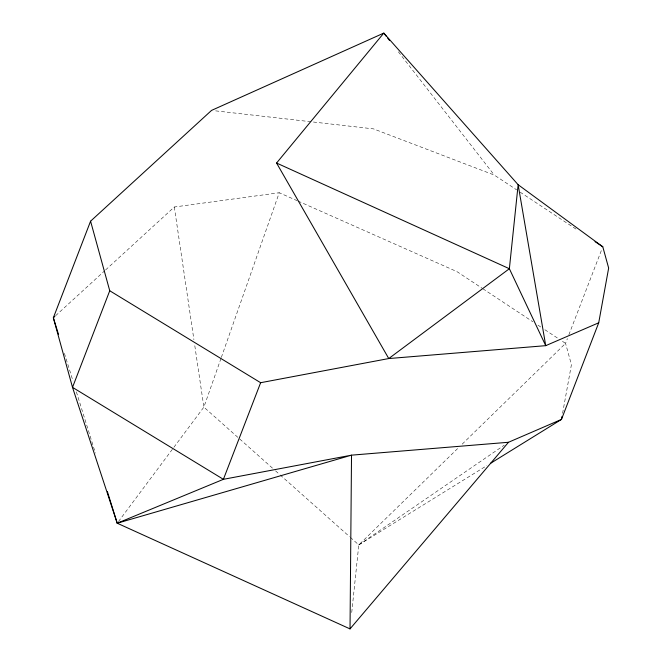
<?xml version="1.0" encoding="UTF-8"?>
<svg xmlns="http://www.w3.org/2000/svg" width="662" height="662" viewBox="0 0 662 662"><rect width="100%" height="100%" fill="white"/><g stroke="black" fill="none" stroke-linecap="round" stroke-linejoin="round"><path stroke-width="0.5" stroke-dasharray="3.31 2.48" d="M351.737 612.507L358.796 544.892L458.485 447.744M562.584 413.32L571.422 364.663L565.563 343.388L567.408 338.605M221 358.399L203.871 407.122L173.758 447.462M221.34 357.422L279.248 192.741L297.122 200.677M568.881 334.782L602.056 248.697M118.448 521.565L173.138 448.29M462.184 444.144L565.563 343.388L562.121 341.112M55.616 315.708L104.819 270.65M105.581 269.955L174.313 207.007L279.248 192.741M350.322 537.354L358.796 544.892L504.237 445.187M358.796 544.892L486.893 465.585M215.647 110.868L373.5 128.883L494.274 175.058L516.666 189.862M298.057 201.091L457.037 271.668L482.019 288.177M520.109 192.137L576.958 229.706M482.879 288.748L532.836 321.757M537.999 325.174L541.45 327.45M544.892 329.734L558.67 338.836M272.471 468.125L203.871 407.122L194.52 343.818M275.549 470.864L279.405 474.298M280.175 474.977L349.544 536.667M398.408 51.868L494.274 175.058M64.404 353.343L73.002 380.998M76.378 391.863L95.419 453.089M174.313 207.007L193.916 339.738"/><path stroke-width="0.99" d="M350.024 628.9L351.522 455.158L508.49 442.274L561.475 419.41L598.713 322.799L608.651 268.052L602.792 246.785L518.139 184.723L383.803 33.1L211.55 110.397L90.578 221.182L53.349 317.785L72.514 387.361L117.224 523.212L350.024 628.9L508.49 442.274M562.03 416.365L561.475 419.41L490.41 463.408M90.578 221.182L109.743 290.759L72.514 387.361L223.4 479.321L351.522 455.158L117.224 523.212L107.393 491.609M598.713 322.799L545.728 345.663L388.76 358.547L260.638 382.71L223.4 479.321L117.224 523.212M276.567 163.034L509.368 268.722L545.728 345.663L518.139 184.723L509.368 268.722L388.76 358.547L276.567 163.034L383.803 33.1L386.343 36.36M54.855 316.403L53.349 317.785L58.562 334.575M109.743 290.759L260.638 382.71M595.047 241.655L602.792 246.785M387.609 37.999L389.513 40.44"/></g></svg>
